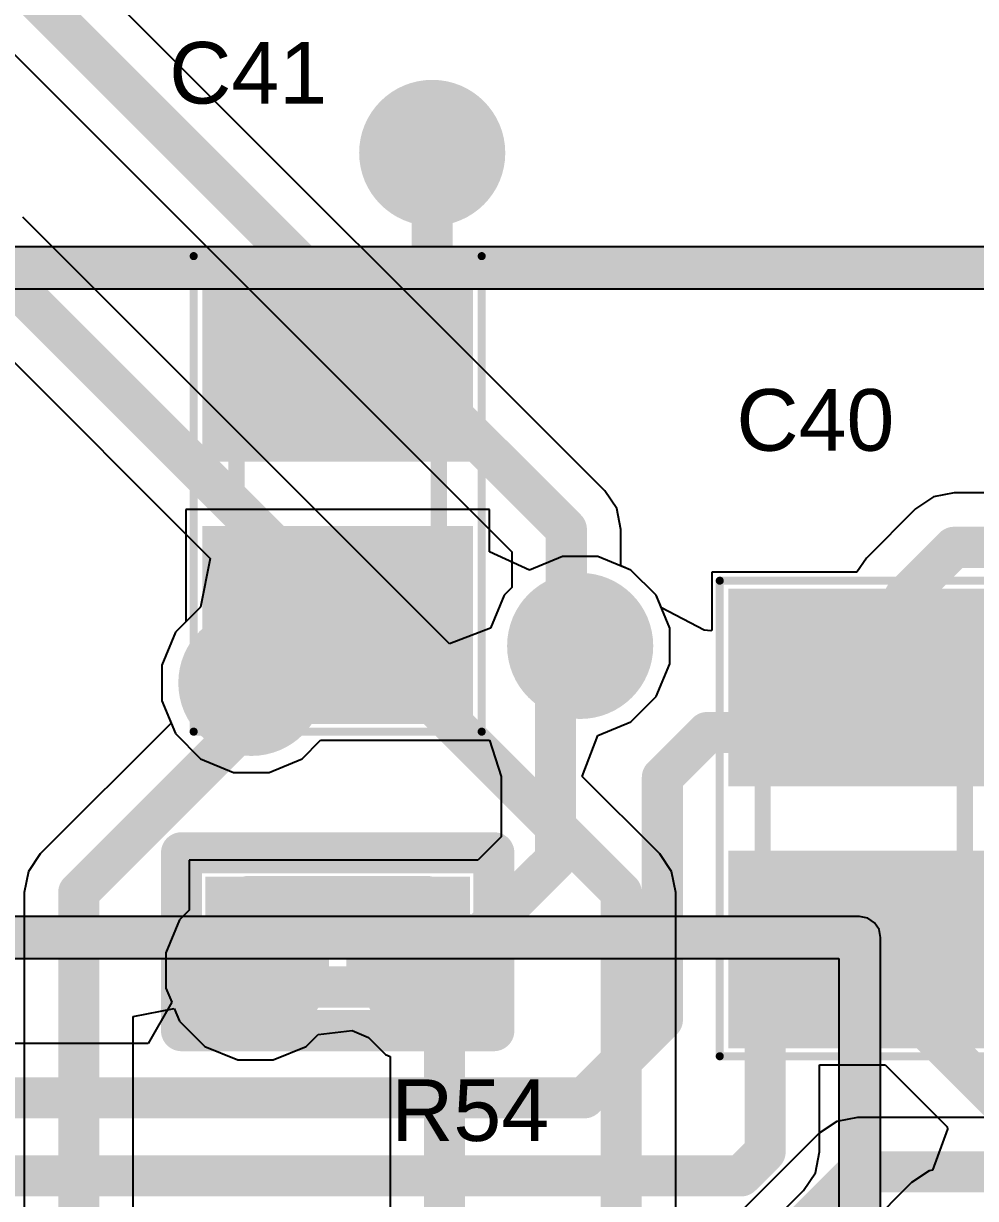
# Model space of a CAD drawing. Header units: inches. Extents: x 2.95 to 6.74, y 1.23 to 4.83.
# Drawn here: x 5.7986 to 6.0302, y 4.1985 to 4.4845 of the extents above; entities that cross this region are included whole.
import ezdxf

# ---------------------------------------------------------------- set-up
doc = ezdxf.new("R2010")
doc.units = ezdxf.units.IN
doc.header["$MEASUREMENT"] = 0
for name, color, linetype in [('Bottom Layer', 5, 'Continuous'), ('Bottom Solder', 6, 'Continuous'), ('GND', 76, 'Continuous'), ('Mechanical 10', 56, 'Continuous'), ('Mechanical 12', 56, 'Continuous'), ('Mechanical 15', 56, 'Continuous'), ('PWR', 16, 'Continuous'), ('Top 3D Body', 56, 'Continuous'), ('Top Layer', 1, 'Continuous'), ('Top Overlay', 2, 'Continuous'), ('Top Paste', 8, 'Continuous'), ('Top Solder', 216, 'Continuous'), ('Via Holes', 16, 'Continuous')]:
    doc.layers.add(name, color=color, linetype=linetype)
doc.styles.add('Arial', font='', dxfattribs={"height": 0.2})
doc.styles.get('Arial').set_extended_font_data('Arial')

# ---------------------------------------------------------------- blocks, each defined once
blk = doc.blocks.new('RESC1005X35N_50')
at = {"layer": 'Top Layer'}
for points in [[(-0.0281496, 0.011811), (-0.0061024, 0.011811), (-0.0061024, -0.011811), (-0.0281496, -0.011811)], [(0.0061024, 0.011811), (0.0281496, 0.011811), (0.0281496, -0.011811), (0.0061024, -0.011811)]]:
    blk.add_hatch(color=1, dxfattribs=at).paths.add_polyline_path(points)
at = {"layer": 'Top Paste'}
for points in [[(-0.0281496, 0.011811), (-0.0061024, 0.011811), (-0.0061024, -0.011811), (-0.0281496, -0.011811)], [(0.0061024, 0.011811), (0.0281496, 0.011811), (0.0281496, -0.011811), (0.0061024, -0.011811)]]:
    blk.add_hatch(color=8, dxfattribs=at).paths.add_polyline_path(points)
at = {"layer": 'Top Solder'}
for points in [[(-0.0321653, 0.0158267), (-0.0020867, 0.0158267), (-0.0020867, -0.0158267), (-0.0321653, -0.0158267)], [(0.0020867, 0.0158267), (0.0321653, 0.0158267), (0.0321653, -0.0158267), (0.0020867, -0.0158267)]]:
    blk.add_hatch(color=216, dxfattribs=at).paths.add_polyline_path(points)
at = {"layer": 'Mechanical 10'}
for points in [[(0.0216535, 0.0110236, 0.01, 0.01, 0), (-0.0216535, 0.0110236, 0.01, 0.01, 0)], [(-0.0216535, 0.0110236, 0.01, 0.01, 0), (-0.0216535, -0.0110236, 0.01, 0.01, 0)], [(0.0216535, 0.0110236, 0.01, 0.01, 0), (0.0216535, -0.0110236, 0.01, 0.01, 0)], [(0.0216535, -0.0110236, 0.01, 0.01, 0), (-0.0216535, -0.0110236, 0.01, 0.01, 0)]]:
    blk.add_lwpolyline(points, format="xyseb", dxfattribs=at)
for points in [[(-0.0241535, 0.0110236, 0.005, 0.005, 1), (-0.0191535, 0.0110236, 0.005, 0.005, 1)], [(-0.0241535, 0.0110236, 0.005, 0.005, 1), (-0.0191535, 0.0110236, 0.005, 0.005, 1)], [(0.0191535, 0.0110236, 0.005, 0.005, 1), (0.0241535, 0.0110236, 0.005, 0.005, 1)], [(0.0191535, 0.0110236, 0.005, 0.005, 1), (0.0241535, 0.0110236, 0.005, 0.005, 1)], [(-0.0241535, -0.0110236, 0.005, 0.005, 1), (-0.0191535, -0.0110236, 0.005, 0.005, 1)], [(-0.0241535, -0.0110236, 0.005, 0.005, 1), (-0.0191535, -0.0110236, 0.005, 0.005, 1)], [(0.0191535, -0.0110236, 0.005, 0.005, 1), (0.0241535, -0.0110236, 0.005, 0.005, 1)], [(0.0191535, -0.0110236, 0.005, 0.005, 1), (0.0241535, -0.0110236, 0.005, 0.005, 1)]]:
    blk.add_lwpolyline(points, format="xyseb", close=True, dxfattribs=at)
at = {"layer": 'Mechanical 12'}
for points in [[(0.0379921, 0.0216535, 0.01, 0.01, 0), (-0.0379921, 0.0216535, 0.01, 0.01, 0)], [(-0.0379921, 0.0216535, 0.01, 0.01, 0), (-0.0379921, -0.0216535, 0.01, 0.01, 0)], [(0.0379921, 0.0216535, 0.01, 0.01, 0), (0.0379921, -0.0216535, 0.01, 0.01, 0)], [(0.0379921, -0.0216535, 0.01, 0.01, 0), (-0.0379921, -0.0216535, 0.01, 0.01, 0)]]:
    blk.add_lwpolyline(points, format="xyseb", dxfattribs=at)
for points in [[(-0.0404921, 0.0216535, 0.005, 0.005, 1), (-0.0354921, 0.0216535, 0.005, 0.005, 1)], [(-0.0404921, 0.0216535, 0.005, 0.005, 1), (-0.0354921, 0.0216535, 0.005, 0.005, 1)], [(0.0354921, 0.0216535, 0.005, 0.005, 1), (0.0404921, 0.0216535, 0.005, 0.005, 1)], [(0.0354921, 0.0216535, 0.005, 0.005, 1), (0.0404921, 0.0216535, 0.005, 0.005, 1)], [(-0.0404921, -0.0216535, 0.005, 0.005, 1), (-0.0354921, -0.0216535, 0.005, 0.005, 1)], [(-0.0404921, -0.0216535, 0.005, 0.005, 1), (-0.0354921, -0.0216535, 0.005, 0.005, 1)], [(0.0354921, -0.0216535, 0.005, 0.005, 1), (0.0404921, -0.0216535, 0.005, 0.005, 1)], [(0.0354921, -0.0216535, 0.005, 0.005, 1), (0.0404921, -0.0216535, 0.005, 0.005, 1)]]:
    blk.add_lwpolyline(points, format="xyseb", close=True, dxfattribs=at)
blk = doc.blocks.new('CAPC2012X94N_137')
at = {"layer": 'Top Layer'}
for points in [[(-0.05196855, -0.028937), (-0.05196855, 0.028937), (-0.01181105, 0.028937), (-0.01181105, -0.028937)], [(0.01181105, -0.028937), (0.01181105, 0.028937), (0.05196855, 0.028937), (0.05196855, -0.028937)]]:
    blk.add_hatch(color=1, dxfattribs=at).paths.add_polyline_path(points)
at = {"layer": 'Top Paste'}
for points in [[(-0.05196855, -0.028937), (-0.05196855, 0.028937), (-0.01181105, 0.028937), (-0.01181105, -0.028937)], [(0.01181105, -0.028937), (0.01181105, 0.028937), (0.05196855, 0.028937), (0.05196855, -0.028937)]]:
    blk.add_hatch(color=8, dxfattribs=at).paths.add_polyline_path(points)
at = {"layer": 'Top Solder'}
for points in [[(-0.05596855, -0.032937), (-0.05596855, 0.032937), (-0.007811049999999997, 0.032937), (-0.007811050000000003, -0.032937)], [(0.007811049999999997, -0.032937), (0.007811050000000003, 0.032937), (0.05596855, 0.032937), (0.05596855, -0.032937)]]:
    blk.add_hatch(color=216, dxfattribs=at).paths.add_polyline_path(points)
at = {"layer": 'Mechanical 15'}
for points in [[(-0.057874, 0.0350394, 0.0019685, 0.0019685, 0), (-0.057874, -0.0350394, 0.0019685, 0.0019685, 0)], [(-0.057874, 0.0350394, 0.0019685, 0.0019685, 0), (0.057874, 0.0350394, 0.0019685, 0.0019685, 0)], [(0.057874, 0.0350394, 0.0019685, 0.0019685, 0), (0.057874, -0.0350394, 0.0019685, 0.0019685, 0)], [(-0.057874, -0.0350394, 0.0019685, 0.0019685, 0), (0.057874, -0.0350394, 0.0019685, 0.0019685, 0)]]:
    blk.add_lwpolyline(points, format="xyseb", dxfattribs=at)
for points in [[(-0.0583661, 0.0350394, 0.0009842, 0.0009842, 1), (-0.0573819, 0.0350394, 0.0009842, 0.0009842, 1)], [(-0.0583661, 0.0350394, 0.0009842, 0.0009842, 1), (-0.0573819, 0.0350394, 0.0009842, 0.0009842, 1)], [(0.0573819, 0.0350394, 0.0009842, 0.0009842, 1), (0.0583661, 0.0350394, 0.0009842, 0.0009842, 1)], [(0.0573819, 0.0350394, 0.0009842, 0.0009842, 1), (0.0583661, 0.0350394, 0.0009842, 0.0009842, 1)], [(-0.0583661, -0.0350394, 0.0009842, 0.0009842, 1), (-0.0573819, -0.0350394, 0.0009842, 0.0009842, 1)], [(-0.0583661, -0.0350394, 0.0009842, 0.0009842, 1), (-0.0573819, -0.0350394, 0.0009842, 0.0009842, 1)], [(0.0573819, -0.0350394, 0.0009842, 0.0009842, 1), (0.0583661, -0.0350394, 0.0009842, 0.0009842, 1)], [(0.0573819, -0.0350394, 0.0009842, 0.0009842, 1), (0.0583661, -0.0350394, 0.0009842, 0.0009842, 1)]]:
    blk.add_lwpolyline(points, format="xyseb", close=True, dxfattribs=at)
at = {"layer": 'Top 3D Body'}
for points in [[(-0.0395669, 0.0246063, 0.003937, 0.003937, 0), (-0.0395669, -0.0246063, 0.003937, 0.003937, 0)], [(-0.0395669, 0.0246063, 0.003937, 0.003937, 0), (0.0395669, 0.0246063, 0.003937, 0.003937, 0)], [(0.0395669, 0.0246063, 0.003937, 0.003937, 0), (0.0395669, -0.0246063, 0.003937, 0.003937, 0)], [(-0.0395669, -0.0246063, 0.003937, 0.003937, 0), (0.0395669, -0.0246063, 0.003937, 0.003937, 0)]]:
    blk.add_lwpolyline(points, format="xyseb", dxfattribs=at)
for points in [[(-0.0405511, 0.0246063, 0.0019685, 0.0019685, 1), (-0.0385827, 0.0246063, 0.0019685, 0.0019685, 1)], [(-0.0405511, 0.0246063, 0.0019685, 0.0019685, 1), (-0.0385827, 0.0246063, 0.0019685, 0.0019685, 1)], [(0.0385827, 0.0246063, 0.0019685, 0.0019685, 1), (0.0405511, 0.0246063, 0.0019685, 0.0019685, 1)], [(0.0385827, 0.0246063, 0.0019685, 0.0019685, 1), (0.0405511, 0.0246063, 0.0019685, 0.0019685, 1)], [(-0.0405511, -0.0246063, 0.0019685, 0.0019685, 1), (-0.0385827, -0.0246063, 0.0019685, 0.0019685, 1)], [(-0.0405511, -0.0246063, 0.0019685, 0.0019685, 1), (-0.0385827, -0.0246063, 0.0019685, 0.0019685, 1)], [(0.0385827, -0.0246063, 0.0019685, 0.0019685, 1), (0.0405511, -0.0246063, 0.0019685, 0.0019685, 1)], [(0.0385827, -0.0246063, 0.0019685, 0.0019685, 1), (0.0405511, -0.0246063, 0.0019685, 0.0019685, 1)]]:
    blk.add_lwpolyline(points, format="xyseb", close=True, dxfattribs=at)
blk = doc.blocks.new('CAPC2012X94N_138')
at = {"layer": 'Top Layer'}
for points in [[(-0.05196855, -0.028937), (-0.05196855, 0.028937), (-0.01181105, 0.028937), (-0.01181105, -0.028937)], [(0.01181105, -0.028937), (0.01181105, 0.028937), (0.05196855, 0.028937), (0.05196855, -0.028937)]]:
    blk.add_hatch(color=1, dxfattribs=at).paths.add_polyline_path(points)
at = {"layer": 'Top Paste'}
for points in [[(-0.05196855, -0.028937), (-0.05196855, 0.028937), (-0.01181105, 0.028937), (-0.01181105, -0.028937)], [(0.01181105, -0.028937), (0.01181105, 0.028937), (0.05196855, 0.028937), (0.05196855, -0.028937)]]:
    blk.add_hatch(color=8, dxfattribs=at).paths.add_polyline_path(points)
at = {"layer": 'Top Solder'}
for points in [[(-0.05596855, -0.032937), (-0.05596855, 0.032937), (-0.007811049999999997, 0.032937), (-0.007811050000000003, -0.032937)], [(0.007811049999999997, -0.032937), (0.007811050000000003, 0.032937), (0.05596855, 0.032937), (0.05596855, -0.032937)]]:
    blk.add_hatch(color=216, dxfattribs=at).paths.add_polyline_path(points)
at = {"layer": 'Mechanical 15'}
for points in [[(-0.057874, 0.0350394, 0.0019685, 0.0019685, 0), (0.057874, 0.0350394, 0.0019685, 0.0019685, 0)], [(-0.057874, 0.0350394, 0.0019685, 0.0019685, 0), (-0.057874, -0.0350394, 0.0019685, 0.0019685, 0)], [(0.057874, 0.0350394, 0.0019685, 0.0019685, 0), (0.057874, -0.0350394, 0.0019685, 0.0019685, 0)], [(-0.057874, -0.0350394, 0.0019685, 0.0019685, 0), (0.057874, -0.0350394, 0.0019685, 0.0019685, 0)]]:
    blk.add_lwpolyline(points, format="xyseb", dxfattribs=at)
for points in [[(-0.0583661, 0.0350394, 0.0009842, 0.0009842, 1), (-0.0573819, 0.0350394, 0.0009842, 0.0009842, 1)], [(-0.0583661, 0.0350394, 0.0009842, 0.0009842, 1), (-0.0573819, 0.0350394, 0.0009842, 0.0009842, 1)], [(0.0573819, 0.0350394, 0.0009842, 0.0009842, 1), (0.0583661, 0.0350394, 0.0009842, 0.0009842, 1)], [(0.0573819, 0.0350394, 0.0009842, 0.0009842, 1), (0.0583661, 0.0350394, 0.0009842, 0.0009842, 1)], [(-0.0583661, -0.0350394, 0.0009842, 0.0009842, 1), (-0.0573819, -0.0350394, 0.0009842, 0.0009842, 1)], [(-0.0583661, -0.0350394, 0.0009842, 0.0009842, 1), (-0.0573819, -0.0350394, 0.0009842, 0.0009842, 1)], [(0.0573819, -0.0350394, 0.0009842, 0.0009842, 1), (0.0583661, -0.0350394, 0.0009842, 0.0009842, 1)], [(0.0573819, -0.0350394, 0.0009842, 0.0009842, 1), (0.0583661, -0.0350394, 0.0009842, 0.0009842, 1)]]:
    blk.add_lwpolyline(points, format="xyseb", close=True, dxfattribs=at)
at = {"layer": 'Top 3D Body'}
for points in [[(-0.0395669, 0.0246063, 0.003937, 0.003937, 0), (0.0395669, 0.0246063, 0.003937, 0.003937, 0)], [(-0.0395669, 0.0246063, 0.003937, 0.003937, 0), (-0.0395669, -0.0246063, 0.003937, 0.003937, 0)], [(0.0395669, 0.0246063, 0.003937, 0.003937, 0), (0.0395669, -0.0246063, 0.003937, 0.003937, 0)], [(-0.0395669, -0.0246063, 0.003937, 0.003937, 0), (0.0395669, -0.0246063, 0.003937, 0.003937, 0)]]:
    blk.add_lwpolyline(points, format="xyseb", dxfattribs=at)
for points in [[(-0.0405511, 0.0246063, 0.0019685, 0.0019685, 1), (-0.0385827, 0.0246063, 0.0019685, 0.0019685, 1)], [(-0.0405511, 0.0246063, 0.0019685, 0.0019685, 1), (-0.0385827, 0.0246063, 0.0019685, 0.0019685, 1)], [(0.0385827, 0.0246063, 0.0019685, 0.0019685, 1), (0.0405511, 0.0246063, 0.0019685, 0.0019685, 1)], [(0.0385827, 0.0246063, 0.0019685, 0.0019685, 1), (0.0405511, 0.0246063, 0.0019685, 0.0019685, 1)], [(-0.0405511, -0.0246063, 0.0019685, 0.0019685, 1), (-0.0385827, -0.0246063, 0.0019685, 0.0019685, 1)], [(-0.0405511, -0.0246063, 0.0019685, 0.0019685, 1), (-0.0385827, -0.0246063, 0.0019685, 0.0019685, 1)], [(0.0385827, -0.0246063, 0.0019685, 0.0019685, 1), (0.0405511, -0.0246063, 0.0019685, 0.0019685, 1)], [(0.0385827, -0.0246063, 0.0019685, 0.0019685, 1), (0.0405511, -0.0246063, 0.0019685, 0.0019685, 1)]]:
    blk.add_lwpolyline(points, format="xyseb", close=True, dxfattribs=at)

msp = doc.modelspace()

# ---------------------------------------------------------------- hatches: boundary and pattern name
at = {"layer": 'Bottom Layer'}
h = msp.add_hatch(color=5, dxfattribs=at)
edge = h.paths.add_edge_path()
edge.add_arc((5.898, 4.453), 0.0137795, 0, 360)
h = msp.add_hatch(color=5, dxfattribs=at)
edge = h.paths.add_edge_path()
edge.add_arc((5.934, 4.333), 0.0137795, 0, 360)
h = msp.add_hatch(color=5, dxfattribs=at)
edge = h.paths.add_edge_path()
edge.add_arc((5.854, 4.324), 0.0137795, 0, 360)
h = msp.add_hatch(color=5, dxfattribs=at)
edge = h.paths.add_edge_path()
edge.add_arc((5.855, 4.254), 0.0137795, 0, 360)
h = msp.add_hatch(color=5, dxfattribs=at)
edge = h.paths.add_edge_path()
edge.add_arc((5.899, 4.252), 0.0137795, 0, 360)
at = {"layer": 'Bottom Solder'}
h = msp.add_hatch(color=6, dxfattribs=at)
edge = h.paths.add_edge_path()
edge.add_arc((5.898, 4.453), 0.0177795, 0, 360)
h = msp.add_hatch(color=6, dxfattribs=at)
edge = h.paths.add_edge_path()
edge.add_arc((5.934, 4.333), 0.0177795, 0, 360)
h = msp.add_hatch(color=6, dxfattribs=at)
edge = h.paths.add_edge_path()
edge.add_arc((5.854, 4.324), 0.0177795, 0, 360)
h = msp.add_hatch(color=6, dxfattribs=at)
edge = h.paths.add_edge_path()
edge.add_arc((5.855, 4.254), 0.0177795, 0, 360)
h = msp.add_hatch(color=6, dxfattribs=at)
edge = h.paths.add_edge_path()
edge.add_arc((5.899, 4.252), 0.0177795, 0, 360)
at = {"layer": 'GND'}
h = msp.add_hatch(color=76, dxfattribs=at)
edge = h.paths.add_edge_path()
edge.add_arc((5.934, 4.333), 0.0159055, 0, 360)
h = msp.add_hatch(color=76, dxfattribs=at)
edge = h.paths.add_edge_path()
edge.add_arc((5.854, 4.324), 0.0159055, 0, 360)
h = msp.add_hatch(color=76, dxfattribs=at)
edge = h.paths.add_edge_path()
edge.add_arc((5.855, 4.254), 0.0159055, 0, 360)
h = msp.add_hatch(color=76, dxfattribs=at)
edge = h.paths.add_edge_path()
edge.add_arc((5.899, 4.252), 0.0159055, 0, 360)
at = {"layer": 'PWR'}
h = msp.add_hatch(color=16, dxfattribs=at)
edge = h.paths.add_edge_path()
edge.add_arc((5.898, 4.453), 0.0159055, 0, 360)
h = msp.add_hatch(color=16, dxfattribs=at)
edge = h.paths.add_edge_path()
edge.add_arc((5.934, 4.333), 0.0159055, 0, 360)
h = msp.add_hatch(color=16, dxfattribs=at)
edge = h.paths.add_edge_path()
edge.add_arc((5.854, 4.324), 0.0159055, 0, 360)
h = msp.add_hatch(color=16, dxfattribs=at)
edge = h.paths.add_edge_path()
edge.add_arc((5.899, 4.252), 0.0159055, 0, 360)
at = {"layer": 'Top Layer'}
h = msp.add_hatch(color=1, dxfattribs=at)
edge = h.paths.add_edge_path()
edge.add_arc((5.898, 4.453), 0.0137795, 0, 360)
h = msp.add_hatch(color=1, dxfattribs=at)
edge = h.paths.add_edge_path()
edge.add_arc((5.934, 4.333), 0.0137795, 0, 360)
h = msp.add_hatch(color=1, dxfattribs=at)
edge = h.paths.add_edge_path()
edge.add_arc((5.854, 4.324), 0.0137795, 0, 360)
h = msp.add_hatch(color=1, dxfattribs=at)
edge = h.paths.add_edge_path()
edge.add_arc((5.855, 4.254), 0.0137795, 0, 360)
h = msp.add_hatch(color=1, dxfattribs=at)
edge = h.paths.add_edge_path()
edge.add_arc((5.899, 4.252), 0.0137795, 0, 360)
at = {"layer": 'Top Solder'}
h = msp.add_hatch(color=216, dxfattribs=at)
edge = h.paths.add_edge_path()
edge.add_arc((5.898, 4.453), 0.0177795, 0, 360)
h = msp.add_hatch(color=216, dxfattribs=at)
edge = h.paths.add_edge_path()
edge.add_arc((5.934, 4.333), 0.0177795, 0, 360)
h = msp.add_hatch(color=216, dxfattribs=at)
edge = h.paths.add_edge_path()
edge.add_arc((5.854, 4.324), 0.0177795, 0, 360)
h = msp.add_hatch(color=216, dxfattribs=at)
edge = h.paths.add_edge_path()
edge.add_arc((5.855, 4.254), 0.0177795, 0, 360)
h = msp.add_hatch(color=216, dxfattribs=at)
edge = h.paths.add_edge_path()
edge.add_arc((5.899, 4.252), 0.0177795, 0, 360)
at = {"layer": 'Via Holes'}
h = msp.add_hatch(color=7, dxfattribs=at)
edge = h.paths.add_edge_path()
edge.add_arc((5.898, 4.453), 0.0059055, 0, 360)
h = msp.add_hatch(color=7, dxfattribs=at)
edge = h.paths.add_edge_path()
edge.add_arc((5.934, 4.333), 0.0059055, 0, 360)
h = msp.add_hatch(color=7, dxfattribs=at)
edge = h.paths.add_edge_path()
edge.add_arc((5.854, 4.324), 0.0059055, 0, 360)
h = msp.add_hatch(color=7, dxfattribs=at)
edge = h.paths.add_edge_path()
edge.add_arc((5.855, 4.254), 0.0059055, 0, 360)
h = msp.add_hatch(color=7, dxfattribs=at)
edge = h.paths.add_edge_path()
edge.add_arc((5.899, 4.252), 0.0059055, 0, 360)

# ---------------------------------------------------------------- linework, layer by layer
at = {"layer": 'Bottom Layer'}
for p, q in [((5.9400128, 4.3707322), (5.6863725, 4.6243725)), ((5.6715097, 4.6017453), (5.9173856, 4.3558694)), ((5.9022205, 4.3335245), (5.7983725, 4.4373725)), ((5.7835097, 4.4147453), (5.8439994, 4.3542556)), ((5.9428861, 4.366432), (5.9400128, 4.3707322)), ((5.9438951, 4.3613597), (5.9428861, 4.366432)), ((5.943895, 4.3613592), (5.9438951, 4.3613597)), ((5.943895, 4.3524753), (5.943895, 4.3613592)), ((5.9173856, 4.3558694), (5.9173856, 4.3471865)), ((5.8439994, 4.3542556), (5.8416628, 4.3424637)), ((5.9463371, 4.3514638), (5.943895, 4.3524753)), ((5.9524638, 4.3453371), (5.9463371, 4.3514638)), ((5.9173856, 4.3471865), (5.9155362, 4.3453371)), ((5.9155362, 4.3453371), (5.9122205, 4.3373323)), ((5.9557795, 4.3373322), (5.9524638, 4.3453371)), ((5.8416628, 4.3424637), (5.8355362, 4.3363371)), ((5.8355362, 4.3363371), (5.8322205, 4.3283322)), ((5.9122205, 4.3373323), (5.9022205, 4.3335245)), ((5.9557795, 4.3286678), (5.9557795, 4.3373322)), ((5.8322205, 4.3283322), (5.8322205, 4.3196678)), ((5.9524638, 4.3206629), (5.9557795, 4.3286678)), ((5.8322205, 4.3196678), (5.8344764, 4.3142214)), ((5.9463371, 4.3145362), (5.9524638, 4.3206629)), ((5.8344764, 4.3142214), (5.8026275, 4.2823725)), ((5.9383323, 4.3112205), (5.9463371, 4.3145362)), ((5.9345245, 4.3012205), (5.9383323, 4.3112205)), ((5.9533725, 4.2823725), (5.9345245, 4.3012205)), ((5.8026275, 4.2823725), (5.7997543, 4.2780724)), ((5.9562457, 4.2780724), (5.9533725, 4.2823725)), ((5.7997543, 4.2780724), (5.7987453, 4.273)), ((5.9572547, 4.273), (5.9562457, 4.2780724)), ((5.7987453, 4.273), (5.7987453, 4.1923785)), ((5.9572547, 4.1925776), (5.9572547, 4.273)), ((5.8252547, 4.2427676), (5.8352547, 4.2447567)), ((5.8352547, 4.2447567), (5.8365362, 4.2416629)), ((5.8252547, 4.1952663), (5.8252547, 4.2427676)), ((5.8365362, 4.2416629), (5.8426629, 4.2355362)), ((5.8673371, 4.2355362), (5.8702253, 4.2384244)), ((5.8702253, 4.2384244), (5.8785449, 4.2394237)), ((5.8785449, 4.2394237), (5.8825328, 4.2376663)), ((5.8825328, 4.2376663), (5.8866629, 4.2335362)), ((5.8426629, 4.2355362), (5.8506678, 4.2322205)), ((5.8593322, 4.2322205), (5.8673371, 4.2355362)), ((5.8866629, 4.2335362), (5.8877453, 4.2330879)), ((5.8877453, 4.2330879), (5.8877453, 4.1509276)), ((5.8506678, 4.2322205), (5.8593322, 4.2322205)), ((5.9964155, 4.2172458), (5.9921153, 4.2143725)), ((6.0014878, 4.2182547), (5.9964155, 4.2172458)), ((6.2358256, 4.2182547), (6.0014878, 4.2182547)), ((5.9921153, 4.2143725), (5.9664935, 4.1887507))]:
    msp.add_line(p, q, dxfattribs=at)
for points in [[(5.677, 4.615, 0.01, 0.01, 0), (5.9306403, 4.3613597, 0.01, 0.01, 0)], [(5.789, 4.428, 0.01, 0.01, 0), (5.944, 4.273, 0.01, 0.01, 0)], [(5.9306403, 4.3363597, 0.01, 0.01, 0), (5.9306403, 4.3613597, 0.01, 0.01, 0)], [(5.9306403, 4.3363597, 0.01, 0.01, 0), (5.934, 4.333, 0.01, 0.01, 0)], [(5.854, 4.315, 0.01, 0.01, 0), (5.854, 4.324, 0.01, 0.01, 0)], [(5.812, 4.273, 0.01, 0.01, 0), (5.854, 4.315, 0.01, 0.01, 0)], [(5.812, 4.1809439, 0.01, 0.01, 0), (5.812, 4.273, 0.01, 0.01, 0)], [(5.944, 4.151, 0.01, 0.01, 0), (5.944, 4.273, 0.01, 0.01, 0)], [(5.899, 4.252, 0.01, 0.01, 0), (5.901, 4.25, 0.01, 0.01, 0)], [(5.901, 4.1454373, 0.01, 0.01, 0), (5.901, 4.25, 0.01, 0.01, 0)], [(5.9467439, 4.1502561, 0.01, 0.01, 0), (6.0014878, 4.205, 0.01, 0.01, 0)], [(6.0014878, 4.205, 0.01, 0.01, 0), (6.2358256, 4.205, 0.01, 0.01, 0)]]:
    msp.add_lwpolyline(points, format="xyseb", dxfattribs=at)
for points in [[(5.9281403, 4.3613597, 0.005, 0.005, 1), (5.9331403, 4.3613597, 0.005, 0.005, 1)], [(5.9281403, 4.3613597, 0.005, 0.005, 1), (5.9331403, 4.3613597, 0.005, 0.005, 1)], [(5.9281403, 4.3363597, 0.005, 0.005, 1), (5.9331403, 4.3363597, 0.005, 0.005, 1)], [(5.9281403, 4.3363597, 0.005, 0.005, 1), (5.9331403, 4.3363597, 0.005, 0.005, 1)], [(5.9315, 4.333, 0.005, 0.005, 1), (5.9365, 4.333, 0.005, 0.005, 1)], [(5.8515, 4.324, 0.005, 0.005, 1), (5.8565, 4.324, 0.005, 0.005, 1)], [(5.8515, 4.315, 0.005, 0.005, 1), (5.8565, 4.315, 0.005, 0.005, 1)], [(5.8515, 4.315, 0.005, 0.005, 1), (5.8565, 4.315, 0.005, 0.005, 1)], [(5.8095, 4.273, 0.005, 0.005, 1), (5.8145, 4.273, 0.005, 0.005, 1)], [(5.8095, 4.273, 0.005, 0.005, 1), (5.8145, 4.273, 0.005, 0.005, 1)], [(5.9415, 4.273, 0.005, 0.005, 1), (5.9465, 4.273, 0.005, 0.005, 1)], [(5.9415, 4.273, 0.005, 0.005, 1), (5.9465, 4.273, 0.005, 0.005, 1)], [(5.8965, 4.252, 0.005, 0.005, 1), (5.9015, 4.252, 0.005, 0.005, 1)], [(5.8985, 4.25, 0.005, 0.005, 1), (5.9035, 4.25, 0.005, 0.005, 1)], [(5.8985, 4.25, 0.005, 0.005, 1), (5.9035, 4.25, 0.005, 0.005, 1)], [(5.9989878, 4.205, 0.005, 0.005, 1), (6.0039878, 4.205, 0.005, 0.005, 1)], [(5.9989878, 4.205, 0.005, 0.005, 1), (6.0039878, 4.205, 0.005, 0.005, 1)]]:
    msp.add_lwpolyline(points, format="xyseb", close=True, dxfattribs=at)
at = {"layer": 'GND'}
for p, q in [((6.040902, 4.430098), (5.629, 4.430098)), ((5.634098, 4.419902), (6.046, 4.419902)), ((6.002, 4.267098), (5.634098, 4.267098)), ((6.0039509, 4.2667099), (6.002, 4.267098)), ((6.0056048, 4.2656048), (6.0039509, 4.2667099)), ((6.0067099, 4.2639509), (6.0056048, 4.2656048)), ((6.007098, 4.262), (6.0067099, 4.2639509)), ((6.007098, 4.04), (6.007098, 4.262)), ((5.629, 4.256902), (5.996902, 4.256902)), ((5.996902, 4.256902), (5.996902, 4.04))]:
    msp.add_line(p, q, dxfattribs=at)
for points in [[(5.629, 4.425, 0.01, 0.01, 0), (6.046, 4.425, 0.01, 0.01, 0)], [(5.629, 4.262, 0.01, 0.01, 0), (6.002, 4.262, 0.01, 0.01, 0)], [(6.002, 4.04, 0.01, 0.01, 0), (6.002, 4.262, 0.01, 0.01, 0)]]:
    msp.add_lwpolyline(points, format="xyseb", dxfattribs=at)
msp.add_lwpolyline([(5.9995, 4.262, 0.005, 0.005, 1), (6.0045, 4.262, 0.005, 0.005, 1)], format="xyseb", close=True, dxfattribs=at)
msp.add_lwpolyline([(5.9995, 4.262, 0.005, 0.005, 1), (6.0045, 4.262, 0.005, 0.005, 1)], format="xyseb", close=True, dxfattribs=at)
at = {"layer": 'Top Layer'}
for p, q in [((6.025, 4.3702547), (6.0199277, 4.3692458)), ((6.064189, 4.3702547), (6.025, 4.3702547)), ((6.0199277, 4.3692458), (6.0156275, 4.3663725)), ((5.911937, 4.3661889), (5.838063, 4.3661889)), ((5.838063, 4.3661889), (5.838063, 4.3388639)), ((5.911937, 4.3558801), (5.911937, 4.3661889)), ((6.0156275, 4.3663725), (6.0036275, 4.3543725)), ((5.921663, 4.3514638), (5.911937, 4.3558801)), ((5.9296678, 4.3547795), (5.921663, 4.3514638)), ((5.9383322, 4.3547795), (5.9296678, 4.3547795)), ((5.9463371, 4.3514638), (5.9383322, 4.3547795)), ((6.0036275, 4.3543725), (6.001353, 4.3509685)), ((5.9524638, 4.3453371), (5.9463371, 4.3514638)), ((6.001353, 4.3509685), (5.966063, 4.3509685)), ((5.966063, 4.3509685), (5.966063, 4.3368174)), ((5.9537488, 4.3422349), (5.9524638, 4.3453371)), ((5.9641627, 4.3367935), (5.9537488, 4.3422349)), ((5.838063, 4.3388639), (5.8355362, 4.3363371)), ((5.8355362, 4.3363371), (5.8322205, 4.3283322)), ((5.9657795, 4.3366896), (5.9641627, 4.3367935)), ((5.966063, 4.3368174), (5.9657795, 4.3366896)), ((5.8322205, 4.3283322), (5.8322205, 4.3196678)), ((5.8322205, 4.3196678), (5.8355362, 4.3116629)), ((5.8355362, 4.3116629), (5.8416629, 4.3055362)), ((5.8663371, 4.3055362), (5.8708324, 4.3100315)), ((5.8708324, 4.3100315), (5.9119369, 4.3100314)), ((5.9119369, 4.3100314), (5.9147453, 4.3011947)), ((5.8416629, 4.3055362), (5.8496678, 4.3022205)), ((5.8583322, 4.3022205), (5.8663371, 4.3055362)), ((5.8496678, 4.3022205), (5.8583322, 4.3022205)), ((5.9147453, 4.3011947), (5.9147453, 4.2864903)), ((5.9147453, 4.2864903), (5.909066, 4.280811)), ((5.909066, 4.280811), (5.8388504, 4.280811)), ((5.8388504, 4.280811), (5.8388504, 4.2686513)), ((5.8388504, 4.2686513), (5.8365362, 4.2663371)), ((5.8365362, 4.2663371), (5.8332205, 4.2583322)), ((5.8332205, 4.2583322), (5.8332205, 4.2496678)), ((5.8332205, 4.2496678), (5.8346342, 4.2462548)), ((5.8346342, 4.2462548), (5.8288787, 4.2362547)), ((5.8288787, 4.2362547), (5.74, 4.2362547)), ((5.9922547, 4.2098579), (5.9922547, 4.2310315)), ((5.9922547, 4.2310315), (6.0082235, 4.2310315)), ((6.0082235, 4.2310315), (6.0232934, 4.2159616)), ((6.0232934, 4.2159616), (6.023335, 4.2153902)), ((6.023335, 4.2153902), (6.0197114, 4.2054014)), ((5.9912457, 4.2047855), (5.9922547, 4.2098579)), ((5.9883725, 4.2004854), (5.9912457, 4.2047855)), ((6.0189287, 4.2052457), (6.0146286, 4.2023725)), ((6.0197114, 4.2054014), (6.0189287, 4.2052457)), ((6.0146286, 4.2023725), (5.9732497, 4.1609936)), ((5.9825146, 4.1946275), (5.9883725, 4.2004854))]:
    msp.add_line(p, q, dxfattribs=at)
for points in [[(5.898, 4.4215434, 0.01, 0.01, 0), (5.898, 4.453, 0.01, 0.01, 0)], [(5.8811023, 4.4046457, 0.01, 0.01, 0), (5.898, 4.4215434, 0.01, 0.01, 0)], [(5.875, 4.4046457, 0.01, 0.01, 0), (5.8811023, 4.4046457, 0.01, 0.01, 0)], [(6.013, 4.345, 0.01, 0.01, 0), (6.025, 4.357, 0.01, 0.01, 0)], [(6.025, 4.357, 0.01, 0.01, 0), (6.139, 4.357, 0.01, 0.01, 0)], [(6.013, 4.3328898, 0.01, 0.01, 0), (6.013, 4.345, 0.01, 0.01, 0)], [(5.9306403, 4.3256403, 0.01, 0.01, 0), (5.937, 4.332, 0.01, 0.01, 0)], [(6.0045551, 4.3244449, 0.01, 0.01, 0), (6.013, 4.3328898, 0.01, 0.01, 0)], [(5.9306403, 4.3210028, 0.01, 0.01, 0), (5.9306403, 4.3256403, 0.01, 0.01, 0)], [(5.9920311, 4.3119209, 0.01, 0.01, 0), (6.003, 4.3228898, 0.01, 0.01, 0)], [(5.928, 4.3183625, 0.01, 0.01, 0), (5.9306403, 4.3210028, 0.01, 0.01, 0)], [(5.928, 4.281, 0.01, 0.01, 0), (5.928, 4.3183625, 0.01, 0.01, 0)], [(5.954, 4.301, 0.01, 0.01, 0), (5.9649209, 4.3119209, 0.01, 0.01, 0)], [(5.9649209, 4.3119209, 0.01, 0.01, 0), (5.9920311, 4.3119209, 0.01, 0.01, 0)], [(5.954, 4.242, 0.01, 0.01, 0), (5.954, 4.301, 0.01, 0.01, 0)], [(5.899, 4.252, 0.01, 0.01, 0), (5.928, 4.281, 0.01, 0.01, 0)], [(5.855, 4.257, 0.02, 0.02, 0), (5.856937, 4.258937, 0.02, 0.02, 0)], [(5.855, 4.254, 0.02, 0.02, 0), (5.855, 4.257, 0.02, 0.02, 0)], [(5.856937, 4.258937, 0.01, 0.01, 0), (5.858, 4.26, 0.01, 0.01, 0)], [(5.857874, 4.260126, 0.01, 0.01, 0), (5.857874, 4.261, 0.01, 0.01, 0)], [(5.857874, 4.260126, 0.01, 0.01, 0), (5.858, 4.26, 0.01, 0.01, 0)], [(5.979063, 4.2440314, 0.01, 0.01, 0), (5.9941418, 4.2591102, 0.01, 0.01, 0)], [(5.9941418, 4.2591102, 0.01, 0.01, 0), (6.003, 4.2591102, 0.01, 0.01, 0)], [(6.0009449, 4.2570551, 0.01, 0.01, 0), (6.041, 4.217, 0.01, 0.01, 0)], [(5.935, 4.223, 0.01, 0.01, 0), (5.954, 4.242, 0.01, 0.01, 0)], [(5.979063, 4.2382365, 0.01, 0.01, 0), (5.979063, 4.2440314, 0.01, 0.01, 0)], [(5.979, 4.2381735, 0.01, 0.01, 0), (5.979063, 4.2382365, 0.01, 0.01, 0)], [(5.979, 4.2098579, 0.01, 0.01, 0), (5.979, 4.2381735, 0.01, 0.01, 0)], [(5.74, 4.223, 0.01, 0.01, 0), (5.935, 4.223, 0.01, 0.01, 0)], [(5.9731421, 4.204, 0.01, 0.01, 0), (5.979, 4.2098579, 0.01, 0.01, 0)], [(5.7500177, 4.204, 0.01, 0.01, 0), (5.9731421, 4.204, 0.01, 0.01, 0)]]:
    msp.add_lwpolyline(points, format="xyseb", dxfattribs=at)
for points in [[(5.8955, 4.453, 0.005, 0.005, 1), (5.9005, 4.453, 0.005, 0.005, 1)], [(5.8955, 4.4215434, 0.005, 0.005, 1), (5.9005, 4.4215434, 0.005, 0.005, 1)], [(5.8955, 4.4215434, 0.005, 0.005, 1), (5.9005, 4.4215434, 0.005, 0.005, 1)], [(5.8725, 4.4046457, 0.005, 0.005, 1), (5.8775, 4.4046457, 0.005, 0.005, 1)], [(5.8786023, 4.4046457, 0.005, 0.005, 1), (5.8836023, 4.4046457, 0.005, 0.005, 1)], [(5.8786023, 4.4046457, 0.005, 0.005, 1), (5.8836023, 4.4046457, 0.005, 0.005, 1)], [(6.0225, 4.357, 0.005, 0.005, 1), (6.0275, 4.357, 0.005, 0.005, 1)], [(6.0225, 4.357, 0.005, 0.005, 1), (6.0275, 4.357, 0.005, 0.005, 1)], [(6.0105, 4.345, 0.005, 0.005, 1), (6.0155, 4.345, 0.005, 0.005, 1)], [(6.0105, 4.345, 0.005, 0.005, 1), (6.0155, 4.345, 0.005, 0.005, 1)], [(5.9345, 4.332, 0.005, 0.005, 1), (5.9395, 4.332, 0.005, 0.005, 1)], [(6.0105, 4.3328898, 0.005, 0.005, 1), (6.0155, 4.3328898, 0.005, 0.005, 1)], [(6.0105, 4.3328898, 0.005, 0.005, 1), (6.0155, 4.3328898, 0.005, 0.005, 1)], [(5.9281403, 4.3256403, 0.005, 0.005, 1), (5.9331403, 4.3256403, 0.005, 0.005, 1)], [(5.9281403, 4.3256403, 0.005, 0.005, 1), (5.9331403, 4.3256403, 0.005, 0.005, 1)], [(6.0005, 4.3228898, 0.005, 0.005, 1), (6.0055, 4.3228898, 0.005, 0.005, 1)], [(6.0020551, 4.3244449, 0.005, 0.005, 1), (6.0070551, 4.3244449, 0.005, 0.005, 1)], [(5.9281403, 4.3210028, 0.005, 0.005, 1), (5.9331403, 4.3210028, 0.005, 0.005, 1)], [(5.9281403, 4.3210028, 0.005, 0.005, 1), (5.9331403, 4.3210028, 0.005, 0.005, 1)], [(5.9255, 4.3183625, 0.005, 0.005, 1), (5.9305, 4.3183625, 0.005, 0.005, 1)], [(5.9255, 4.3183625, 0.005, 0.005, 1), (5.9305, 4.3183625, 0.005, 0.005, 1)], [(5.9624209, 4.3119209, 0.005, 0.005, 1), (5.9674209, 4.3119209, 0.005, 0.005, 1)], [(5.9624209, 4.3119209, 0.005, 0.005, 1), (5.9674209, 4.3119209, 0.005, 0.005, 1)], [(5.9895311, 4.3119209, 0.005, 0.005, 1), (5.9945311, 4.3119209, 0.005, 0.005, 1)], [(5.9895311, 4.3119209, 0.005, 0.005, 1), (5.9945311, 4.3119209, 0.005, 0.005, 1)], [(5.9515, 4.301, 0.005, 0.005, 1), (5.9565, 4.301, 0.005, 0.005, 1)], [(5.9515, 4.301, 0.005, 0.005, 1), (5.9565, 4.301, 0.005, 0.005, 1)], [(5.9255, 4.281, 0.005, 0.005, 1), (5.9305, 4.281, 0.005, 0.005, 1)], [(5.9255, 4.281, 0.005, 0.005, 1), (5.9305, 4.281, 0.005, 0.005, 1)], [(5.851937, 4.258937, 0.01, 0.01, 1), (5.861937, 4.258937, 0.01, 0.01, 1)], [(5.85, 4.257, 0.01, 0.01, 1), (5.86, 4.257, 0.01, 0.01, 1)], [(5.85, 4.257, 0.01, 0.01, 1), (5.86, 4.257, 0.01, 0.01, 1)], [(5.855374, 4.261, 0.005, 0.005, 1), (5.860374, 4.261, 0.005, 0.005, 1)], [(5.855374, 4.260126, 0.005, 0.005, 1), (5.860374, 4.260126, 0.005, 0.005, 1)], [(5.855374, 4.260126, 0.005, 0.005, 1), (5.860374, 4.260126, 0.005, 0.005, 1)], [(5.8555, 4.26, 0.005, 0.005, 1), (5.8605, 4.26, 0.005, 0.005, 1)], [(5.8555, 4.26, 0.005, 0.005, 1), (5.8605, 4.26, 0.005, 0.005, 1)], [(5.85, 4.254, 0.01, 0.01, 1), (5.86, 4.254, 0.01, 0.01, 1)], [(5.854437, 4.258937, 0.005, 0.005, 1), (5.859437, 4.258937, 0.005, 0.005, 1)], [(5.9916418, 4.2591102, 0.005, 0.005, 1), (5.9966418, 4.2591102, 0.005, 0.005, 1)], [(5.9916418, 4.2591102, 0.005, 0.005, 1), (5.9966418, 4.2591102, 0.005, 0.005, 1)], [(5.9984449, 4.2570551, 0.005, 0.005, 1), (6.0034449, 4.2570551, 0.005, 0.005, 1)], [(6.0005, 4.2591102, 0.005, 0.005, 1), (6.0055, 4.2591102, 0.005, 0.005, 1)], [(5.8965, 4.252, 0.005, 0.005, 1), (5.9015, 4.252, 0.005, 0.005, 1)], [(5.9515, 4.242, 0.005, 0.005, 1), (5.9565, 4.242, 0.005, 0.005, 1)], [(5.9515, 4.242, 0.005, 0.005, 1), (5.9565, 4.242, 0.005, 0.005, 1)], [(5.976563, 4.2440314, 0.005, 0.005, 1), (5.981563, 4.2440314, 0.005, 0.005, 1)], [(5.976563, 4.2440314, 0.005, 0.005, 1), (5.981563, 4.2440314, 0.005, 0.005, 1)], [(5.9765, 4.2381735, 0.005, 0.005, 1), (5.9815, 4.2381735, 0.005, 0.005, 1)], [(5.9765, 4.2381735, 0.005, 0.005, 1), (5.9815, 4.2381735, 0.005, 0.005, 1)], [(5.976563, 4.2382365, 0.005, 0.005, 1), (5.981563, 4.2382365, 0.005, 0.005, 1)], [(5.976563, 4.2382365, 0.005, 0.005, 1), (5.981563, 4.2382365, 0.005, 0.005, 1)], [(5.9325, 4.223, 0.005, 0.005, 1), (5.9375, 4.223, 0.005, 0.005, 1)], [(5.9325, 4.223, 0.005, 0.005, 1), (5.9375, 4.223, 0.005, 0.005, 1)], [(5.9765, 4.2098579, 0.005, 0.005, 1), (5.9815, 4.2098579, 0.005, 0.005, 1)], [(5.9765, 4.2098579, 0.005, 0.005, 1), (5.9815, 4.2098579, 0.005, 0.005, 1)], [(5.9706421, 4.204, 0.005, 0.005, 1), (5.9756421, 4.204, 0.005, 0.005, 1)], [(5.9706421, 4.204, 0.005, 0.005, 1), (5.9756421, 4.204, 0.005, 0.005, 1)]]:
    msp.add_lwpolyline(points, format="xyseb", close=True, dxfattribs=at)

# ---------------------------------------------------------------- block references
for name, p, rotation in [('CAPC2012X94N_137', (5.875, 4.37), 90), ('CAPC2012X94N_138', (6.003, 4.291), 90), ('RESC1005X35N_50', (5.875, 4.261), 180)]:
    msp.add_blockref(name, p, dxfattribs=dict(rotation=rotation))

# ---------------------------------------------------------------- texts
at = {"layer": 'Top Overlay', "style": 'Arial'}
for s, p in [('C41', (5.834, 4.465)), ('C40', (5.9720064, 4.3805024)), ('R54', (5.8880064, 4.2125024))]:
    msp.add_text(s, height=0.015, dxfattribs=at).set_placement(p)

doc.saveas('drawing.dxf')
